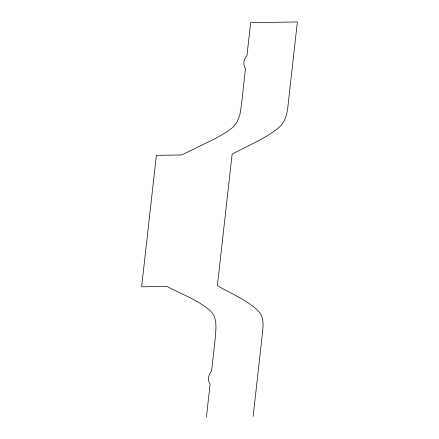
<?xml version="1.0" encoding="UTF-8"?>
<svg xmlns="http://www.w3.org/2000/svg" width="439" height="439" viewBox="0 0 439 439"><rect width="100%" height="100%" fill="white"/><g stroke="black" fill="none" stroke-linecap="round" stroke-linejoin="round"><path stroke-width="0.66" d="M206.423 417.05L210.105 384.185C207.241 379.867 208.305 374.774 211.582 371.037L215.269 338.173C215.79 329.184 217.81 318.407 210.802 311.256C198.219 299.875 181.647 294.322 166.88 286.42L141.627 286.81L156.372 155.346L181.625 154.962L214.759 138.867L226.689 132.013L232.077 127.941L234.135 125.933L237.219 121.779L239.913 114.59L241.384 105.294L245.5 68.676C242.635 64.363 243.678 59.26 246.97 55.533L250.658 22.669L297.373 21.95L288.527 100.827C287.501 110.085 286.815 120.648 279.264 127.217C265.282 138.878 247.975 145.539 232.127 154.188L217.382 285.646C231.265 293.823 246.976 299.815 258.62 311.262C265.096 318.445 262.785 328.778 261.984 337.459L253.138 416.331"/></g></svg>
